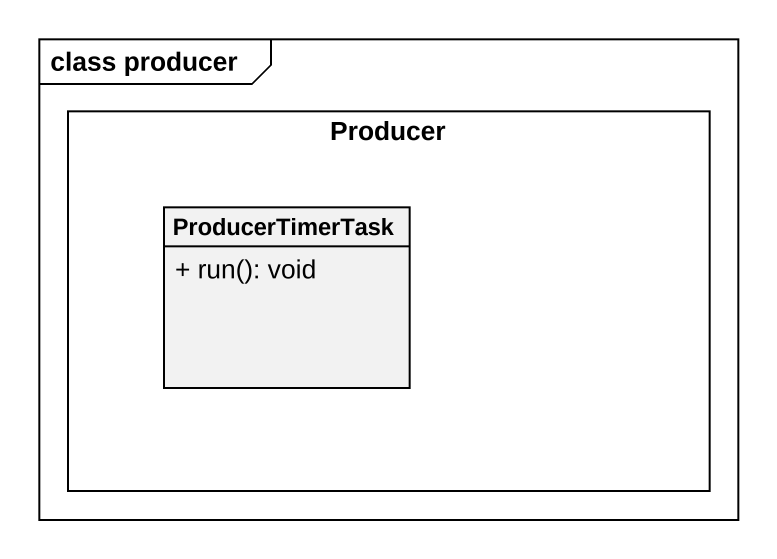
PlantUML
@startuml
mainframe class producer
hide circle
hide empty members
skinparam classAttributeIconSize 0
rectangle Producer {
  class ProducerTimerTask {
    + run(): void
  }
}
@enduml
